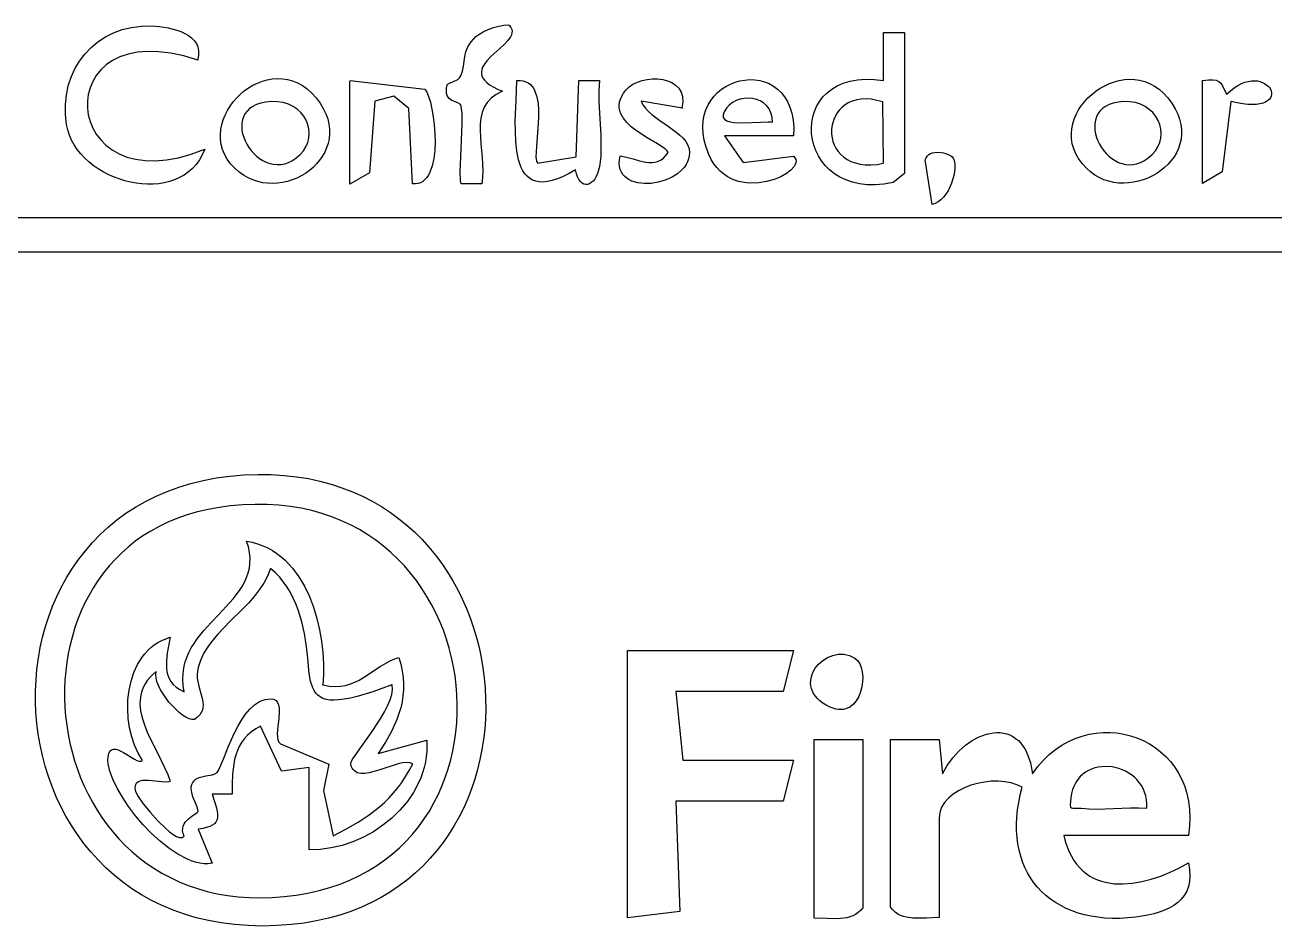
# Model space of a CAD drawing. Header units: millimetres. Extents: x 175 to 239, y 0 to 181.
# Drawn here: x 183.7 to 194.42, y 114.3 to 122.03 of the extents above; entities that cross this region are included whole.
import ezdxf

# ---------------------------------------------------------------- set-up
doc = ezdxf.new("R2010")
doc.units = ezdxf.units.MM
doc.layers.get('0').update_dxf_attribs({"linetype": 'CONTINUOUS'})

msp = doc.modelspace()

# ---------------------------------------------------------------- linework, layer by layer
at = {"color": 5}
for points in [[(187.855822, 122.022294), (187.867885, 122.007598), (187.875225, 121.992624), (187.878223, 121.977379), (187.877264, 121.961874), (187.872729, 121.946118), (187.864999, 121.930121), (187.84149, 121.897443), (187.809795, 121.863918), (187.772974, 121.829623), (187.69619, 121.759033), (187.662345, 121.722893), (187.635611, 121.686293), (187.625867, 121.667845), (187.619047, 121.649311), (187.615535, 121.630701), (187.615712, 121.612024), (187.619962, 121.59329), (187.628666, 121.574509), (187.642207, 121.555691), (187.660967, 121.536845), (187.685329, 121.517981), (187.715675, 121.499108), (187.752388, 121.480237), (187.795849, 121.461377), (187.741469, 121.435254), (187.697981, 121.40354), (187.664292, 121.366762), (187.639304, 121.325447), (187.621924, 121.280121), (187.611054, 121.231313), (187.605601, 121.179549), (187.604467, 121.125355), (187.610779, 121.011791), (187.621224, 120.894837), (187.62704, 120.77871), (187.625472, 120.722274), (187.61946, 120.667626), (187.443071, 120.667626), (187.438692, 120.678486), (187.435981, 120.699603), (187.434638, 120.767341), (187.441749, 120.967928), (187.449521, 121.185052), (187.449004, 121.27346), (187.443071, 121.334376), (187.438934, 121.343878), (187.43213, 121.351519), (187.412424, 121.36304), (187.361932, 121.383765), (187.338754, 121.400247), (187.329345, 121.411609), (187.322024, 121.425658), (187.317267, 121.442849), (187.315548, 121.463637), (187.317343, 121.488476), (187.323127, 121.517821), (187.329142, 121.525931), (187.340821, 121.532428), (187.374721, 121.54472), (187.411928, 121.562966), (187.427741, 121.576904), (187.439544, 121.595432), (187.452959, 121.635444), (187.460876, 121.676075), (187.472617, 121.759033), (187.482642, 121.801277), (187.499571, 121.843975), (187.526505, 121.887087), (187.566544, 121.930571), (187.592878, 121.95014), (187.629713, 121.9707), (187.673328, 121.990599), (187.720002, 122.008183), (187.766015, 122.021798), (187.807645, 122.02979), (187.841173, 122.030507), (187.853736, 122.02762), (187.862877, 122.022294)], [(185.181764, 121.729488), (185.061608, 121.765219), (184.949816, 121.788949), (184.846339, 121.801493), (184.751127, 121.803668), (184.664132, 121.796287), (184.585304, 121.780167), (184.514595, 121.756122), (184.451955, 121.724968), (184.397335, 121.687519), (184.350686, 121.644592), (184.311959, 121.597001), (184.281105, 121.545561), (184.258075, 121.491088), (184.24282, 121.434396), (184.23529, 121.376302), (184.235437, 121.31762), (184.243211, 121.259165), (184.258564, 121.201752), (184.281446, 121.146198), (184.311808, 121.093316), (184.349601, 121.043923), (184.394776, 120.998833), (184.447284, 120.958861), (184.507076, 120.924823), (184.574103, 120.897534), (184.648315, 120.87781), (184.729663, 120.866464), (184.8181, 120.864314), (184.913574, 120.872172), (185.016038, 120.890856), (185.125442, 120.92118), (185.241736, 120.96396), (185.220875, 120.916277), (185.196178, 120.873048), (185.167927, 120.834176), (185.136399, 120.799566), (185.101874, 120.769125), (185.064631, 120.742756), (185.024948, 120.720365), (184.983106, 120.701856), (184.939383, 120.687136), (184.894057, 120.676109), (184.847409, 120.668679), (184.799717, 120.664753), (184.75126, 120.664234), (184.702317, 120.667029), (184.653167, 120.673042), (184.60409, 120.682178), (184.555364, 120.694342), (184.507269, 120.70944), (184.460083, 120.727376), (184.414086, 120.748055), (184.369556, 120.771383), (184.326773, 120.797264), (184.286016, 120.825604), (184.247564, 120.856307), (184.211695, 120.889279), (184.178689, 120.924424), (184.148826, 120.961649), (184.122383, 121.000857), (184.09964, 121.041953), (184.080876, 121.084844), (184.066371, 121.129433), (184.056402, 121.175626), (184.047124, 121.26265), (184.046832, 121.34744), (184.05517, 121.429503), (184.071781, 121.50834), (184.096309, 121.583457), (184.128398, 121.654357), (184.16769, 121.720544), (184.213829, 121.781523), (184.266459, 121.836796), (184.325223, 121.885868), (184.389765, 121.928242), (184.459727, 121.963424), (184.534753, 121.990916), (184.614487, 122.010222), (184.698573, 122.020847), (184.786653, 122.022294), (184.854852, 122.016954), (184.928756, 122.005371), (185.002826, 121.986265), (185.038191, 121.97349), (185.071521, 121.958353), (185.102122, 121.940694), (185.129302, 121.920353), (185.152369, 121.89717), (185.17063, 121.870985), (185.183392, 121.841637), (185.189963, 121.808966), (185.189652, 121.772813), (185.181764, 121.733016)], [(191.246019, 121.962321), (191.246019, 120.75582), (191.147241, 120.678209), (191.068432, 120.664359), (190.994091, 120.658192), (190.924264, 120.659205), (190.858996, 120.666896), (190.798333, 120.680762), (190.74232, 120.700301), (190.691001, 120.72501), (190.644422, 120.754387), (190.602628, 120.787929), (190.565665, 120.825134), (190.533578, 120.865499), (190.506411, 120.908521), (190.484211, 120.953698), (190.467022, 121.000528), (190.454889, 121.048507), (190.447858, 121.097133), (190.445975, 121.145904), (190.449283, 121.194318), (190.457829, 121.241871), (190.471657, 121.288061), (190.490813, 121.332385), (190.515343, 121.374341), (190.54529, 121.413427), (190.580701, 121.44914), (190.621621, 121.480976), (190.668095, 121.508435), (190.720168, 121.531013), (190.777885, 121.548207), (190.841292, 121.559515), (190.910433, 121.564435), (190.985355, 121.562464), (191.066102, 121.553099), (191.066102, 121.965849), (191.242491, 121.965849)], [(185.499264, 120.801682), (185.464142, 120.840167), (185.43533, 120.880041), (185.412564, 120.921038), (185.395581, 120.962892), (185.384116, 121.005337), (185.377907, 121.048109), (185.37669, 121.090941), (185.380202, 121.133569), (185.388178, 121.175726), (185.400356, 121.217148), (185.416471, 121.257568), (185.43626, 121.296722), (185.459461, 121.334343), (185.485808, 121.370167), (185.515039, 121.403927), (185.546889, 121.435359), (185.581097, 121.464197), (185.617397, 121.490175), (185.655526, 121.513028), (185.695222, 121.53249), (185.736219, 121.548297), (185.778255, 121.560181), (185.821067, 121.567879), (185.86439, 121.571124), (185.907961, 121.569651), (185.951516, 121.563194), (185.994793, 121.551488), (186.037527, 121.534268), (186.079454, 121.511268), (186.120312, 121.482222), (186.159837, 121.446865), (186.197765, 121.404932), (186.231605, 121.359618), (186.259219, 121.314403), (186.280868, 121.269447), (186.296818, 121.224912), (186.307332, 121.180958), (186.312673, 121.137747), (186.313104, 121.095438), (186.30889, 121.054194), (186.300294, 121.014174), (186.287579, 120.975539), (186.271009, 120.938451), (186.250847, 120.903071), (186.227357, 120.869558), (186.200803, 120.838075), (186.171449, 120.808781), (186.139557, 120.781838), (186.105391, 120.757406), (186.069215, 120.735647), (186.031292, 120.716721), (185.991886, 120.700788), (185.95126, 120.688011), (185.909679, 120.67855), (185.867405, 120.672564), (185.824702, 120.670217), (185.781834, 120.671667), (185.739064, 120.677077), (185.696656, 120.686606), (185.654873, 120.700416), (185.613978, 120.718668), (185.574237, 120.741522), (185.535911, 120.76914), (185.499264, 120.801682)], [(186.490571, 121.553099), (187.129099, 121.479015), (187.146165, 121.4544), (187.162606, 121.41637), (187.177879, 121.367053), (187.191441, 121.30858), (187.202751, 121.243078), (187.211265, 121.172677), (187.21644, 121.099507), (187.217734, 121.025696), (187.214605, 120.953373), (187.20651, 120.884667), (187.192906, 120.821708), (187.173251, 120.766624), (187.160985, 120.742701), (187.147002, 120.721545), (187.131235, 120.703423), (187.113617, 120.6886), (187.094078, 120.677342), (187.072552, 120.669917), (187.04897, 120.666589), (187.023266, 120.667626), (186.991516, 121.31321), (186.864515, 121.419043), (186.702238, 121.37671), (186.656376, 120.762876), (186.487043, 120.664098), (186.487043, 121.546043)], [(188.095711, 120.844015), (188.427322, 120.900459), (188.452017, 121.553099), (188.628406, 121.553099), (188.622907, 121.465421), (188.623445, 121.372906), (188.633697, 121.180477), (188.638948, 121.084118), (188.641304, 120.990032), (188.638534, 120.899998), (188.628406, 120.815793), (188.621224, 120.783734), (188.6118, 120.755111), (188.600454, 120.730054), (188.587505, 120.708692), (188.573275, 120.691153), (188.558084, 120.677569), (188.542252, 120.668066), (188.5261, 120.662775), (188.509948, 120.661825), (188.494116, 120.665345), (188.478925, 120.673465), (188.464695, 120.686312), (188.451746, 120.704017), (188.4404, 120.726709), (188.430976, 120.754517), (188.423794, 120.78757), (188.36769, 120.755374), (188.315693, 120.729389), (188.267654, 120.709355), (188.223421, 120.695014), (188.182844, 120.686108), (188.145772, 120.682375), (188.112056, 120.683559), (188.081545, 120.689399), (188.054087, 120.699637), (188.029533, 120.714013), (188.007732, 120.732269), (187.988534, 120.754146), (187.971788, 120.779384), (187.957343, 120.807725), (187.945049, 120.838909), (187.934756, 120.872678), (187.919569, 120.946933), (187.910578, 121.028417), (187.906579, 121.115059), (187.906368, 121.204786), (187.912494, 121.385205), (187.919322, 121.553099), (187.948203, 121.553728), (187.97409, 121.550485), (187.997133, 121.54361), (188.01748, 121.533345), (188.035278, 121.51993), (188.050678, 121.503606), (188.063828, 121.484614), (188.074875, 121.463196), (188.091258, 121.414042), (188.101016, 121.358072), (188.105338, 121.297213), (188.105412, 121.233394), (188.097571, 121.104582), (188.087002, 120.987055), (188.083212, 120.896236), (188.086831, 120.86566), (188.090539, 120.854923), (188.095711, 120.847543)], [(189.341017, 121.316738), (188.984711, 121.37671), (189.000432, 121.345868), (189.021843, 121.316669), (189.048018, 121.288855), (189.078032, 121.262167), (189.14588, 121.211138), (189.217986, 121.161515), (189.28695, 121.111231), (189.317941, 121.085194), (189.345372, 121.058217), (189.368317, 121.030042), (189.385852, 121.000409), (189.397051, 120.96906), (189.40099, 120.935737), (189.399049, 120.908233), (189.393403, 120.881974), (189.384313, 120.857008), (189.372044, 120.833383), (189.356857, 120.811146), (189.339017, 120.790343), (189.296424, 120.75323), (189.246369, 120.722421), (189.190956, 120.698294), (189.132287, 120.681226), (189.072465, 120.671595), (189.013594, 120.669777), (188.957778, 120.676149), (188.907118, 120.69109), (188.88438, 120.701891), (188.86372, 120.714975), (188.8454, 120.730391), (188.829685, 120.748184), (188.816836, 120.768401), (188.807117, 120.791091), (188.80079, 120.816301), (188.798119, 120.844076), (188.799366, 120.874465), (188.804795, 120.907515), (188.861453, 120.896863), (188.917408, 120.881167), (188.972288, 120.864975), (189.025722, 120.852834), (189.05178, 120.849705), (189.077336, 120.849293), (189.102345, 120.852168), (189.12676, 120.858898), (189.150534, 120.870051), (189.17362, 120.886197), (189.195973, 120.907903), (189.217545, 120.935737), (189.215511, 120.942963), (189.210247, 120.950751), (189.19108, 120.968039), (189.125547, 121.0096), (189.037773, 121.060753), (188.944583, 121.121828), (188.901215, 121.156189), (188.862803, 121.193155), (188.83145, 121.232767), (188.80926, 121.275066), (188.802257, 121.297236), (188.798334, 121.320093), (188.797753, 121.343643), (188.800778, 121.36789), (188.80767, 121.392841), (188.818693, 121.418499), (188.83411, 121.44487), (188.854184, 121.47196), (188.881896, 121.499014), (188.915313, 121.521872), (188.953278, 121.54039), (188.994633, 121.554422), (189.038221, 121.563823), (189.082883, 121.56845), (189.127463, 121.568157), (189.170802, 121.5628), (189.211743, 121.552234), (189.24913, 121.536314), (189.281803, 121.514896), (189.308606, 121.487835), (189.328381, 121.454986), (189.33997, 121.416204), (189.342216, 121.371346), (189.333962, 121.320265)], [(190.293518, 121.080376), (189.700851, 121.080376), (189.859601, 120.851071), (190.293518, 120.903987), (190.30505, 120.891212), (190.312022, 120.877481), (190.314668, 120.862974), (190.313224, 120.847873), (190.307925, 120.832359), (190.299006, 120.816613), (190.271249, 120.785145), (190.231834, 120.754918), (190.182641, 120.727378), (190.125552, 120.703972), (190.062448, 120.686147), (189.99521, 120.67535), (189.925719, 120.673028), (189.890717, 120.675497), (189.855856, 120.680628), (189.821373, 120.688601), (189.787502, 120.699596), (189.754479, 120.713796), (189.722538, 120.731381), (189.691915, 120.752531), (189.662845, 120.777428), (189.635562, 120.806252), (189.610303, 120.839185), (189.587303, 120.876407), (189.566795, 120.918098), (189.542618, 120.981611), (189.526006, 121.042433), (189.516507, 121.100455), (189.513665, 121.155569), (189.517027, 121.207668), (189.526139, 121.256644), (189.540546, 121.302389), (189.559795, 121.344794), (189.583431, 121.383753), (189.611, 121.419158), (189.642049, 121.450899), (189.676122, 121.478871), (189.712766, 121.502964), (189.751527, 121.523071), (189.791951, 121.539083), (189.833584, 121.550894), (189.875971, 121.558395), (189.918658, 121.561478), (189.961191, 121.560036), (190.003117, 121.55396), (190.043981, 121.543143), (190.083328, 121.527477), (190.120706, 121.506853), (190.155659, 121.481165), (190.187734, 121.450304), (190.216476, 121.414162), (190.241432, 121.372632), (190.262147, 121.325605), (190.278167, 121.272974), (190.289039, 121.214631), (190.294307, 121.150468), (190.293518, 121.080376)], [(192.805298, 120.801682), (192.768364, 120.84227), (192.738069, 120.883839), (192.71413, 120.926152), (192.69626, 120.968969), (192.684176, 121.012052), (192.677592, 121.055162), (192.676224, 121.098063), (192.679786, 121.140514), (192.687994, 121.182278), (192.700562, 121.223116), (192.717207, 121.26279), (192.737643, 121.301062), (192.761585, 121.337694), (192.788748, 121.372446), (192.818848, 121.40508), (192.8516, 121.435359), (192.886718, 121.463044), (192.923919, 121.487896), (192.962916, 121.509677), (193.003425, 121.528149), (193.045162, 121.543074), (193.087841, 121.554212), (193.131178, 121.561327), (193.174888, 121.564178), (193.218685, 121.562529), (193.262286, 121.55614), (193.305404, 121.544773), (193.347756, 121.528191), (193.389056, 121.506154), (193.42902, 121.478424), (193.467362, 121.444763), (193.503798, 121.404932), (193.53852, 121.358406), (193.566802, 121.312193), (193.588925, 121.26644), (193.605167, 121.221295), (193.615807, 121.176903), (193.621125, 121.133414), (193.621398, 121.090973), (193.616908, 121.049729), (193.607932, 121.009828), (193.594749, 120.971418), (193.577639, 120.934646), (193.55688, 120.89966), (193.532753, 120.866607), (193.505535, 120.835633), (193.475505, 120.806887), (193.442944, 120.780515), (193.40813, 120.756665), (193.371341, 120.735484), (193.332858, 120.71712), (193.292958, 120.701719), (193.251922, 120.689429), (193.210028, 120.680397), (193.167555, 120.674771), (193.124782, 120.672697), (193.081989, 120.674324), (193.039454, 120.679797), (192.997457, 120.689266), (192.956276, 120.702876), (192.91619, 120.720776), (192.877479, 120.743112), (192.840422, 120.770031), (192.805298, 120.801682)], [(193.800132, 121.553099), (193.852194, 121.558949), (193.891193, 121.56021), (193.919939, 121.556261), (193.941243, 121.546484), (193.957917, 121.530258), (193.972773, 121.506962), (194.008271, 121.436682), (194.041122, 121.466497), (194.073431, 121.491314), (194.105045, 121.51143), (194.135815, 121.527137), (194.165591, 121.53873), (194.194221, 121.546505), (194.221555, 121.550755), (194.247443, 121.551776), (194.271735, 121.549861), (194.294279, 121.545306), (194.314925, 121.538405), (194.333523, 121.529452), (194.363971, 121.506569), (194.375521, 121.493229), (194.38442, 121.479015), (194.390519, 121.464223), (194.393666, 121.449146), (194.393712, 121.43408), (194.390505, 121.419319), (194.383895, 121.405157), (194.373731, 121.391889), (194.359864, 121.37981), (194.342142, 121.369213), (194.320416, 121.360395), (194.294534, 121.353648), (194.264346, 121.349269), (194.229701, 121.347551), (194.19045, 121.348788), (194.146441, 121.353276), (194.097524, 121.361309), (194.043549, 121.373182), (193.969465, 120.769932), (193.800132, 120.671154), (193.800132, 121.553099)], [(190.113601, 121.196793), (190.109934, 121.239874), (190.099476, 121.277849), (190.083045, 121.31074), (190.061456, 121.338566), (190.035527, 121.361348), (190.006073, 121.379108), (189.973911, 121.391865), (189.939858, 121.39964), (189.90473, 121.402455), (189.869344, 121.400329), (189.834516, 121.393284), (189.801062, 121.38134), (189.769799, 121.364518), (189.741544, 121.342838), (189.717114, 121.316321), (189.697323, 121.284988), (189.688588, 121.25865), (189.690612, 121.2375), (189.702083, 121.221022), (189.721687, 121.208699), (189.748113, 121.200014), (189.780047, 121.19445), (189.855191, 121.190619), (190.013831, 121.197675), (190.076325, 121.200293), (190.098772, 121.199566), (190.113601, 121.196793)], [(191.059046, 121.369654), (191.008254, 121.383916), (190.960411, 121.392548), (190.91555, 121.395915), (190.873707, 121.394383), (190.834915, 121.388316), (190.799209, 121.37808), (190.766623, 121.364039), (190.737192, 121.346558), (190.710948, 121.326003), (190.687928, 121.302738), (190.668164, 121.277127), (190.651691, 121.249537), (190.638544, 121.220333), (190.628756, 121.189878), (190.622362, 121.158538), (190.619397, 121.126678), (190.619893, 121.094664), (190.623887, 121.062859), (190.631411, 121.031629), (190.6425, 121.001339), (190.657188, 120.972354), (190.67551, 120.945038), (190.697499, 120.919758), (190.723191, 120.896877), (190.752618, 120.87676), (190.785817, 120.859774), (190.822819, 120.846282), (190.863661, 120.836649), (190.908376, 120.831242), (190.956998, 120.830423), (191.009562, 120.834559), (191.066102, 120.844015), (191.059046, 121.369654)], [(186.060181, 120.918098), (186.088569, 120.950688), (186.110342, 120.985836), (186.125666, 121.022875), (186.134706, 121.061139), (186.137627, 121.099961), (186.134596, 121.138674), (186.125776, 121.176613), (186.111334, 121.213109), (186.091435, 121.247497), (186.066245, 121.27911), (186.035928, 121.307282), (186.00065, 121.331345), (185.960577, 121.350633), (185.915873, 121.36448), (185.866705, 121.372218), (185.813237, 121.373182), (185.765165, 121.368432), (185.722682, 121.3597), (185.68559, 121.347321), (185.653687, 121.331634), (185.626777, 121.312976), (185.60466, 121.291683), (185.587137, 121.268093), (185.574009, 121.242544), (185.565077, 121.215372), (185.560143, 121.186914), (185.559006, 121.157508), (185.561469, 121.127491), (185.567332, 121.097201), (185.576397, 121.066973), (185.588464, 121.037146), (185.603334, 121.008057), (185.620809, 120.980042), (185.640689, 120.95344), (185.662776, 120.928587), (185.686871, 120.90582), (185.712774, 120.885477), (185.740287, 120.867895), (185.769211, 120.85341), (185.799346, 120.842361), (185.830495, 120.835085), (185.862457, 120.831918), (185.895034, 120.833197), (185.928028, 120.839261), (185.961238, 120.850445), (185.994466, 120.867089), (186.027514, 120.889527), (186.060181, 120.918098)], [(193.369743, 120.918098), (193.397549, 120.950107), (193.41889, 120.984823), (193.433917, 121.021565), (193.442779, 121.059651), (193.445625, 121.098398), (193.442606, 121.137124), (193.433872, 121.175147), (193.419573, 121.211786), (193.399857, 121.246358), (193.374876, 121.27818), (193.344779, 121.306571), (193.309715, 121.330849), (193.269836, 121.350331), (193.22529, 121.364335), (193.176227, 121.37218), (193.122798, 121.373182), (193.076569, 121.368422), (193.035654, 121.359661), (192.999871, 121.347237), (192.969036, 121.331489), (192.942966, 121.312758), (192.921477, 121.291381), (192.904385, 121.267698), (192.891508, 121.242048), (192.882661, 121.21477), (192.877662, 121.186204), (192.876327, 121.156688), (192.878472, 121.126561), (192.883914, 121.096164), (192.892469, 121.065834), (192.903955, 121.035911), (192.918187, 121.006734), (192.934982, 120.978642), (192.954157, 120.951975), (192.975528, 120.927071), (192.998912, 120.90427), (193.024126, 120.88391), (193.050985, 120.866331), (193.079307, 120.851873), (193.108907, 120.840873), (193.139604, 120.833672), (193.171212, 120.830608), (193.203549, 120.83202), (193.236431, 120.838248), (193.269675, 120.849631), (193.303097, 120.866507), (193.336514, 120.889217), (193.369743, 120.918098)], [(191.655241, 120.900459), (191.665935, 120.881601), (191.67299, 120.858567), (191.676573, 120.83206), (191.676849, 120.802784), (191.673983, 120.771441), (191.66814, 120.738733), (191.648186, 120.672036), (191.634405, 120.639452), (191.61831, 120.608315), (191.600065, 120.579328), (191.579835, 120.553194), (191.557786, 120.530614), (191.534084, 120.512293), (191.508894, 120.498933), (191.48238, 120.491237), (191.422408, 120.872237), (191.430022, 120.890886), (191.44066, 120.906006), (191.453871, 120.91787), (191.469206, 120.926752), (191.486215, 120.932927), (191.504449, 120.936667), (191.542793, 120.937942), (191.580641, 120.932768), (191.614396, 120.923335), (191.640462, 120.911835), (191.655241, 120.900459)], [(185.700348, 118.173485), (185.812833, 118.172133), (185.922079, 118.165538), (186.028077, 118.153863), (186.130818, 118.137273), (186.230292, 118.115929), (186.32649, 118.089995), (186.419404, 118.059634), (186.509023, 118.025008), (186.595338, 117.986282), (186.678341, 117.943617), (186.758022, 117.897177), (186.834373, 117.847125), (186.907382, 117.793624), (186.977043, 117.736837), (187.043345, 117.676927), (187.106279, 117.614056), (187.165836, 117.548389), (187.222006, 117.480088), (187.274781, 117.409316), (187.324152, 117.336236), (187.370108, 117.261011), (187.412642, 117.183804), (187.451743, 117.104779), (187.487403, 117.024097), (187.519612, 116.941923), (187.548361, 116.858419), (187.573641, 116.773748), (187.595443, 116.688073), (187.613757, 116.601558), (187.628575, 116.514365), (187.639886, 116.426658), (187.647683, 116.338598), (187.651955, 116.25035), (187.652693, 116.162077), (187.649889, 116.073941), (187.643533, 115.986105), (187.633616, 115.898733), (187.620128, 115.811988), (187.603061, 115.726032), (187.582405, 115.641028), (187.558151, 115.55714), (187.53029, 115.474531), (187.498812, 115.393363), (187.463709, 115.3138), (187.424971, 115.236004), (187.38259, 115.160139), (187.336554, 115.086368), (187.286857, 115.014854), (187.233488, 114.945759), (187.176438, 114.879247), (187.115698, 114.815481), (187.051259, 114.754624), (186.983111, 114.696839), (186.911246, 114.642288), (186.835654, 114.591135), (186.756326, 114.543544), (186.673252, 114.499676), (186.586424, 114.459695), (186.495833, 114.423764), (186.401468, 114.392046), (186.303322, 114.364705), (186.201384, 114.341902), (186.095646, 114.323801), (185.986098, 114.310566), (185.858161, 114.301325), (185.733979, 114.298278), (185.61356, 114.301233), (185.496911, 114.309997), (185.38404, 114.324377), (185.274956, 114.34418), (185.169666, 114.369213), (185.068179, 114.399284), (184.970503, 114.434199), (184.876645, 114.473766), (184.786613, 114.517793), (184.700416, 114.566085), (184.618061, 114.618451), (184.539557, 114.674697), (184.464911, 114.734632), (184.394132, 114.798061), (184.327227, 114.864792), (184.264205, 114.934633), (184.205073, 115.00739), (184.149839, 115.08287), (184.098512, 115.160882), (184.051099, 115.241232), (184.007609, 115.323727), (183.968049, 115.408174), (183.932428, 115.494381), (183.900753, 115.582154), (183.873032, 115.671302), (183.849273, 115.761631), (183.829485, 115.852948), (183.813676, 115.94506), (183.801852, 116.037775), (183.794024, 116.1309), (183.790197, 116.224242), (183.790381, 116.317609), (183.794583, 116.410806), (183.802811, 116.503643), (183.815074, 116.595925), (183.831379, 116.68746), (183.851734, 116.778055), (183.876148, 116.867517), (183.904628, 116.955654), (183.937182, 117.042273), (183.973818, 117.127181), (184.014545, 117.210184), (184.05937, 117.291091), (184.108301, 117.369708), (184.161347, 117.445843), (184.218515, 117.519302), (184.279813, 117.589894), (184.345249, 117.657425), (184.414831, 117.721702), (184.488568, 117.782532), (184.566467, 117.839723), (184.648536, 117.893082), (184.734784, 117.942416), (184.825217, 117.987533), (184.919845, 118.028238), (185.018675, 118.064341), (185.121715, 118.095647), (185.228973, 118.121964), (185.340458, 118.143099), (185.456176, 118.158859), (185.576137, 118.169052), (185.700348, 118.173485)], [(185.34757, 117.887735), (185.256173, 117.8709), (185.168177, 117.849927), (185.08357, 117.824962), (185.002343, 117.79615), (184.924486, 117.763639), (184.849987, 117.727574), (184.778838, 117.688101), (184.711026, 117.645365), (184.646542, 117.599514), (184.585376, 117.550692), (184.527518, 117.499047), (184.472956, 117.444723), (184.421681, 117.387867), (184.373682, 117.328625), (184.328949, 117.267143), (184.287472, 117.203566), (184.24924, 117.138041), (184.214243, 117.070714), (184.18247, 117.001731), (184.153912, 116.931238), (184.128558, 116.85938), (184.106397, 116.786304), (184.08742, 116.712156), (184.071616, 116.637082), (184.058974, 116.561227), (184.049484, 116.484738), (184.043137, 116.40776), (184.039921, 116.33044), (184.039826, 116.252924), (184.042842, 116.175358), (184.048959, 116.097887), (184.058166, 116.020657), (184.070453, 115.943815), (184.08581, 115.867507), (184.104225, 115.791878), (184.12569, 115.717075), (184.150193, 115.643243), (184.177725, 115.570529), (184.208274, 115.499079), (184.241831, 115.429037), (184.278385, 115.360552), (184.317926, 115.293767), (184.360444, 115.22883), (184.405928, 115.165887), (184.454368, 115.105083), (184.505753, 115.046564), (184.560074, 114.990477), (184.617319, 114.936967), (184.677479, 114.886181), (184.740544, 114.838263), (184.806502, 114.793361), (184.875343, 114.751621), (184.947058, 114.713187), (185.021636, 114.678207), (185.099066, 114.646827), (185.179339, 114.619191), (185.262443, 114.595447), (185.348369, 114.57574), (185.437106, 114.560216), (185.528644, 114.549021), (185.622973, 114.542302), (185.720081, 114.540204), (185.81996, 114.542873), (185.922598, 114.550455), (186.026478, 114.563083), (186.126461, 114.580353), (186.222563, 114.602101), (186.314798, 114.628164), (186.403183, 114.658377), (186.487731, 114.692576), (186.568458, 114.730597), (186.64538, 114.772278), (186.718511, 114.817452), (186.787867, 114.865958), (186.853463, 114.91763), (186.915313, 114.972305), (186.973435, 115.029819), (187.027841, 115.090008), (187.078548, 115.152709), (187.125571, 115.217756), (187.168925, 115.284987), (187.208625, 115.354238), (187.244687, 115.425343), (187.277124, 115.498141), (187.305954, 115.572466), (187.331191, 115.648155), (187.352849, 115.725044), (187.370945, 115.802968), (187.385493, 115.881765), (187.396509, 115.96127), (187.404007, 116.041319), (187.408004, 116.121748), (187.408513, 116.202394), (187.405551, 116.283092), (187.399133, 116.363679), (187.389273, 116.443991), (187.375987, 116.523863), (187.35929, 116.603132), (187.339197, 116.681634), (187.315723, 116.759205), (187.288885, 116.835681), (187.258695, 116.910899), (187.225171, 116.984693), (187.188327, 117.056901), (187.148178, 117.127359), (187.10474, 117.195902), (187.058027, 117.262366), (187.008055, 117.326589), (186.95484, 117.388405), (186.898395, 117.447651), (186.838737, 117.504163), (186.77588, 117.557777), (186.70984, 117.60833), (186.640632, 117.655656), (186.568271, 117.699593), (186.492772, 117.739976), (186.414151, 117.776642), (186.332422, 117.809427), (186.247601, 117.838166), (186.159703, 117.862696), (186.068744, 117.882853), (185.974737, 117.898473), (185.8777, 117.909392), (185.777646, 117.915446), (185.67459, 117.916471), (185.568549, 117.912303), (185.459537, 117.902779), (185.34757, 117.887735)], [(186.254209, 116.367262), (186.3089, 116.357436), (186.359519, 116.353977), (186.406541, 116.356223), (186.450442, 116.363513), (186.491697, 116.375185), (186.530782, 116.390578), (186.568172, 116.40903), (186.604342, 116.42988), (186.746335, 116.524027), (186.822375, 116.56829), (186.86332, 116.587403), (186.906849, 116.603623), (186.923665, 116.544936), (186.935877, 116.487847), (186.943676, 116.432215), (186.947253, 116.3779), (186.946799, 116.324764), (186.942506, 116.272666), (186.934564, 116.221468), (186.923165, 116.171029), (186.9085, 116.12121), (186.89076, 116.071872), (186.846821, 115.974079), (186.792878, 115.876535), (186.73046, 115.778122), (187.146738, 115.894539), (187.14869, 115.846171), (187.147344, 115.798346), (187.142816, 115.751132), (187.135217, 115.704597), (187.124663, 115.658809), (187.111267, 115.613835), (187.095142, 115.569744), (187.076403, 115.526603), (187.031534, 115.443442), (186.97757, 115.364896), (186.91542, 115.291508), (186.845995, 115.22382), (186.770202, 115.162374), (186.688953, 115.107713), (186.603157, 115.06038), (186.513722, 115.020917), (186.421558, 114.989867), (186.327576, 114.967773), (186.232684, 114.955177), (186.137793, 114.952622), (186.137793, 115.658178), (185.901431, 115.626428), (185.721515, 116.014484), (185.67921, 115.99128), (185.642036, 115.965446), (185.609669, 115.937163), (185.581781, 115.906611), (185.558049, 115.873971), (185.538146, 115.839424), (185.521746, 115.803152), (185.508525, 115.765334), (185.498156, 115.726152), (185.490314, 115.685787), (185.480909, 115.602229), (185.477705, 115.516109), (185.478098, 115.428872), (185.305236, 115.428872), (185.342058, 115.311573), (185.351621, 115.263921), (185.352817, 115.242771), (185.351098, 115.223379), (185.346071, 115.205723), (185.337345, 115.189782), (185.324526, 115.175537), (185.307221, 115.162966), (185.285038, 115.152048), (185.257584, 115.142763), (185.224466, 115.135091), (185.185292, 115.129011), (185.305236, 114.836205), (185.271247, 114.832468), (185.236186, 114.833016), (185.200197, 114.837629), (185.163429, 114.846085), (185.126028, 114.858164), (185.088141, 114.873644), (185.011494, 114.913926), (184.93466, 114.965163), (184.858814, 115.025589), (184.785127, 115.093435), (184.714774, 115.166934), (184.648927, 115.24432), (184.588759, 115.323824), (184.535444, 115.40368), (184.490154, 115.482119), (184.454062, 115.557376), (184.428342, 115.627682), (184.414166, 115.69127), (184.411774, 115.719992), (184.412708, 115.746372), (184.418826, 115.777487), (184.428914, 115.798841), (184.442474, 115.811585), (184.45901, 115.816873), (184.478027, 115.815856), (184.499028, 115.809686), (184.545, 115.786501), (184.638927, 115.729009), (184.659928, 115.719041), (184.678945, 115.713141), (184.695482, 115.71246), (184.709042, 115.71815), (184.671737, 115.780498), (184.640629, 115.848995), (184.615877, 115.922432), (184.597641, 115.999601), (184.586082, 116.079291), (184.581359, 116.160294), (184.583634, 116.2414), (184.593066, 116.3214), (184.609815, 116.399086), (184.634042, 116.473247), (184.665906, 116.542674), (184.705569, 116.606158), (184.728374, 116.635294), (184.75319, 116.662491), (184.780034, 116.687597), (184.808929, 116.710462), (184.839893, 116.730935), (184.872946, 116.748863), (184.90811, 116.764097), (184.945403, 116.776484), (184.920488, 116.639672), (184.912661, 116.573458), (184.912771, 116.510137), (184.916939, 116.479897), (184.924457, 116.450785), (184.935777, 116.422933), (184.951356, 116.396476), (184.971648, 116.371549), (184.997107, 116.348286), (185.028189, 116.326821), (185.065347, 116.307289), (185.056893, 116.362196), (185.053774, 116.414576), (185.055617, 116.464587), (185.062054, 116.51239), (185.072712, 116.558144), (185.087222, 116.602008), (185.105212, 116.644142), (185.126312, 116.684707), (185.15015, 116.72386), (185.176357, 116.761762), (185.234391, 116.834451), (185.297449, 116.90405), (185.362563, 116.971835), (185.426767, 117.039082), (185.487096, 117.107069), (185.540583, 117.177071), (185.563834, 117.213226), (185.584262, 117.250364), (185.601496, 117.288644), (185.615166, 117.328226), (185.624901, 117.369269), (185.63033, 117.411932), (185.631082, 117.456376), (185.626786, 117.50276), (185.617073, 117.551243), (185.60157, 117.601985), (185.649809, 117.592005), (185.695987, 117.578699), (185.74013, 117.562216), (185.782265, 117.542701), (185.822419, 117.520304), (185.860616, 117.495169), (185.896885, 117.467446), (185.931252, 117.437281), (185.963743, 117.404822), (185.994384, 117.370216), (186.050225, 117.295151), (186.098986, 117.213264), (186.140879, 117.125734), (186.176117, 117.03374), (186.20491, 116.938459), (186.227471, 116.841069), (186.244012, 116.74275), (186.254744, 116.644678), (186.25988, 116.548033), (186.259631, 116.453992), (186.254209, 116.363734)], [(186.846877, 116.367262), (186.684326, 116.308469), (186.549406, 116.267671), (186.49146, 116.253699), (186.439405, 116.243843), (186.392901, 116.237973), (186.351609, 116.235962), (186.315191, 116.237682), (186.283306, 116.243005), (186.255616, 116.251804), (186.231782, 116.26395), (186.211464, 116.279315), (186.194324, 116.297772), (186.180022, 116.319193), (186.16822, 116.343449), (186.150756, 116.399957), (186.139219, 116.466274), (186.123075, 116.624238), (186.113042, 116.71384), (186.098084, 116.809157), (186.075489, 116.909167), (186.042543, 117.012845), (186.022981, 117.063743), (186.001146, 117.113112), (185.976748, 117.160743), (185.949497, 117.206432), (185.919105, 117.249971), (185.885281, 117.291154), (185.847736, 117.329774), (185.806181, 117.365623), (185.781843, 117.301683), (185.749392, 117.240559), (185.710141, 117.181844), (185.665401, 117.125128), (185.616486, 117.070004), (185.564707, 117.016063), (185.457813, 116.910099), (185.355218, 116.803969), (185.308814, 116.749822), (185.267423, 116.694408), (185.232357, 116.63732), (185.204929, 116.57815), (185.186451, 116.516489), (185.180979, 116.484596), (185.178236, 116.451928), (185.178502, 116.424318), (185.181516, 116.397069), (185.193229, 116.34378), (185.221452, 116.242907), (185.227708, 116.19582), (185.22663, 116.173222), (185.221893, 116.151295), (185.212856, 116.130072), (185.198879, 116.109582), (185.179322, 116.089857), (185.153542, 116.070928), (185.13199, 116.070641), (185.107467, 116.077233), (185.080639, 116.089973), (185.052173, 116.108135), (185.022736, 116.130989), (184.992993, 116.157806), (184.93526, 116.220418), (184.884307, 116.29014), (184.86304, 116.325845), (184.845467, 116.361143), (184.832256, 116.395304), (184.824073, 116.427599), (184.821585, 116.4573), (184.825458, 116.483678), (184.796346, 116.457938), (184.771072, 116.431669), (184.749465, 116.404899), (184.731352, 116.377659), (184.716562, 116.349977), (184.704923, 116.321882), (184.696263, 116.293403), (184.69041, 116.26457), (184.68644, 116.205956), (184.691637, 116.146272), (184.704627, 116.085751), (184.724035, 116.024626), (184.748486, 115.963128), (184.776607, 115.901491), (184.838357, 115.778729), (184.898288, 115.658198), (184.924135, 115.599352), (184.945403, 115.541761), (184.933975, 115.536236), (184.917477, 115.533775), (184.872808, 115.535422), (184.761517, 115.546612), (184.709035, 115.545654), (184.686677, 115.54124), (184.668086, 115.533327), (184.654147, 115.52126), (184.645741, 115.504382), (184.643754, 115.482036), (184.649069, 115.453566), (184.671876, 115.41042), (184.715105, 115.347843), (184.772721, 115.274849), (184.838687, 115.200448), (184.906969, 115.133655), (184.940092, 115.105927), (184.97153, 115.08348), (185.00053, 115.067442), (185.026335, 115.058937), (185.048193, 115.059094), (185.057405, 115.062772), (185.065347, 115.069038), (185.05623, 115.093313), (185.05227, 115.115899), (185.052837, 115.13684), (185.0573, 115.156186), (185.065029, 115.17398), (185.075393, 115.190271), (185.101507, 115.218528), (185.130598, 115.241328), (185.157621, 115.259042), (185.177534, 115.272044), (185.185292, 115.280705), (185.180882, 115.308859), (185.169858, 115.339906), (185.141195, 115.407705), (185.13017, 115.442969), (185.125761, 115.478151), (185.12707, 115.495478), (185.131273, 115.512505), (185.138783, 115.52914), (185.150014, 115.545289), (185.169066, 115.561053), (185.193285, 115.572188), (185.250115, 115.585858), (185.306284, 115.596883), (185.329676, 115.60471), (185.34757, 115.615844), (185.359039, 115.632315), (185.372347, 115.659473), (185.404896, 115.739317), (185.446045, 115.842311), (185.496619, 115.955393), (185.525699, 116.011634), (185.557445, 116.065499), (185.591962, 116.115353), (185.629351, 116.159563), (185.669718, 116.196498), (185.713164, 116.224524), (185.736074, 116.234686), (185.759793, 116.242008), (185.784334, 116.246287), (185.809709, 116.247317), (185.83527, 116.243657), (185.854289, 116.233254), (185.867582, 116.21697), (185.875965, 116.195668), (185.880256, 116.170211), (185.881271, 116.141463), (185.876737, 116.077543), (185.868896, 116.010811), (185.864279, 115.948172), (185.865222, 115.920545), (185.86942, 115.89653), (185.877689, 115.876991), (185.890848, 115.862789), (186.307126, 115.6864), (186.261265, 115.460622), (186.342404, 115.072566), (186.453563, 115.129913), (186.556992, 115.189369), (186.652897, 115.25271), (186.741484, 115.321716), (186.783098, 115.358898), (186.822961, 115.398162), (186.861097, 115.439732), (186.897533, 115.483828), (186.932295, 115.530674), (186.965409, 115.580491), (186.996899, 115.633501), (187.026793, 115.689928), (187.002711, 115.699695), (186.973374, 115.702082), (186.939644, 115.698392), (186.902384, 115.689928), (186.73531, 115.634365), (186.653035, 115.611793), (186.615232, 115.606367), (186.580805, 115.606584), (186.550614, 115.613746), (186.525525, 115.629156), (186.515162, 115.640361), (186.506398, 115.654116), (186.499341, 115.670584), (186.494098, 115.689928), (186.496821, 115.703581), (186.508106, 115.725398), (186.55126, 115.789808), (186.684158, 115.975678), (186.75348, 116.082255), (186.784392, 116.135699), (186.811103, 116.188006), (186.832336, 116.238246), (186.846815, 116.285489), (186.853263, 116.328804), (186.850404, 116.367262)], [(190.293518, 116.663595), (190.205323, 116.310817), (189.284572, 116.310817), (189.344545, 115.721678), (190.293518, 115.721678), (190.205323, 115.3689), (189.284572, 115.3689), (189.316322, 114.423452), (188.868295, 114.367012), (188.868295, 116.663595), (190.293518, 116.663595)], [(190.819157, 116.596567), (190.842476, 116.576505), (190.86085, 116.549011), (190.874294, 116.515502), (190.882823, 116.477394), (190.886453, 116.436103), (190.8852, 116.393045), (190.879079, 116.349635), (190.868105, 116.307289), (190.852295, 116.267424), (190.831663, 116.231456), (190.806225, 116.2008), (190.775997, 116.176872), (190.740994, 116.161088), (190.721707, 116.156693), (190.701232, 116.154864), (190.67957, 116.15578), (190.656725, 116.159617), (190.632698, 116.166552), (190.607491, 116.176761), (190.574186, 116.193615), (190.544949, 116.211668), (190.519631, 116.230777), (190.498081, 116.250797), (190.480152, 116.271584), (190.465693, 116.292995), (190.454556, 116.314885), (190.446591, 116.33711), (190.441649, 116.359527), (190.439581, 116.38199), (190.443469, 116.426483), (190.457063, 116.469435), (190.479168, 116.509696), (190.508589, 116.546111), (190.544135, 116.57753), (190.584611, 116.602799), (190.628823, 116.620766), (190.675577, 116.630278), (190.72368, 116.630185), (190.747864, 116.626175), (190.771938, 116.619332), (190.795752, 116.60951), (190.819157, 116.596567)], [(191.126074, 115.898067), (191.542352, 115.898067), (191.570575, 115.605261), (191.612195, 115.676885), (191.659623, 115.741852), (191.711806, 115.799544), (191.767689, 115.849339), (191.826218, 115.890618), (191.886338, 115.922761), (191.946996, 115.945147), (192.007137, 115.957157), (192.036685, 115.959077), (192.065708, 115.95817), (192.094074, 115.954359), (192.121652, 115.947566), (192.148311, 115.937714), (192.173918, 115.924725), (192.198342, 115.908522), (192.22145, 115.889027), (192.243112, 115.866163), (192.263194, 115.839851), (192.281567, 115.810016), (192.298097, 115.776579), (192.312653, 115.739462), (192.325103, 115.698589), (192.335315, 115.653881), (192.343159, 115.605261), (192.388365, 115.66604), (192.436464, 115.720784), (192.487144, 115.769598), (192.540094, 115.812587), (192.595003, 115.849855), (192.651559, 115.881508), (192.70945, 115.907649), (192.768366, 115.928384), (192.827996, 115.943816), (192.888027, 115.954051), (192.948148, 115.959194), (193.008049, 115.959348), (193.067417, 115.954619), (193.125942, 115.945111), (193.183311, 115.930929), (193.239215, 115.912178), (193.29334, 115.888962), (193.345377, 115.861385), (193.395013, 115.829553), (193.441938, 115.79357), (193.48584, 115.753541), (193.526407, 115.70957), (193.563328, 115.661762), (193.596292, 115.610222), (193.624988, 115.555054), (193.649104, 115.496363), (193.668329, 115.434254), (193.682351, 115.368831), (193.690859, 115.300199), (193.693542, 115.228462), (193.690089, 115.153726), (193.680187, 115.076094), (192.61127, 115.076094), (192.624369, 115.025715), (192.639785, 114.979027), (192.657418, 114.935938), (192.677168, 114.896356), (192.698932, 114.860191), (192.722612, 114.827349), (192.748105, 114.79774), (192.775312, 114.771272), (192.80413, 114.747852), (192.834461, 114.72739), (192.866201, 114.709793), (192.899252, 114.69497), (192.933513, 114.682828), (192.968881, 114.673278), (193.042541, 114.66158), (193.119425, 114.659142), (193.198728, 114.665232), (193.279643, 114.679114), (193.361364, 114.700055), (193.443085, 114.727321), (193.524, 114.760178), (193.603303, 114.797894), (193.680187, 114.839733), (193.690464, 114.781987), (193.693775, 114.729), (193.690512, 114.680572), (193.681069, 114.636499), (193.665838, 114.596582), (193.645213, 114.560618), (193.619585, 114.528405), (193.589347, 114.499743), (193.554893, 114.474429), (193.516614, 114.452262), (193.474904, 114.433041), (193.430156, 114.416564), (193.382762, 114.40263), (193.333114, 114.391036), (193.228631, 114.374066), (193.159777, 114.367181), (193.09282, 114.363679), (193.02782, 114.363492), (192.964833, 114.366548), (192.903919, 114.372781), (192.845135, 114.382119), (192.78854, 114.394495), (192.734191, 114.409839), (192.682147, 114.428083), (192.632466, 114.449156), (192.585206, 114.47299), (192.540425, 114.499515), (192.498181, 114.528664), (192.458533, 114.560365), (192.421539, 114.594551), (192.387256, 114.631153), (192.355743, 114.6701), (192.327058, 114.711324), (192.301259, 114.754757), (192.278404, 114.800328), (192.258552, 114.847968), (192.241761, 114.897609), (192.228088, 114.949182), (192.217592, 115.002617), (192.21033, 115.057845), (192.206362, 115.114797), (192.205745, 115.173404), (192.208538, 115.233597), (192.214798, 115.295306), (192.224583, 115.358464), (192.237953, 115.422999), (192.254964, 115.488844), (192.209754, 115.510871), (192.159521, 115.526816), (192.105361, 115.53688), (192.048368, 115.541265), (191.98964, 115.540172), (191.93027, 115.533803), (191.871356, 115.522359), (191.813991, 115.506042), (191.759273, 115.485054), (191.708296, 115.459595), (191.662156, 115.429868), (191.621948, 115.396075), (191.588768, 115.358415), (191.563712, 115.317092), (191.547875, 115.272307), (191.543756, 115.248679), (191.542352, 115.224261), (191.542352, 114.370538), (191.429684, 114.366955), (191.372192, 114.364647), (191.315692, 114.365687), (191.261508, 114.372846), (191.235697, 114.379586), (191.210961, 114.388893), (191.187466, 114.401116), (191.165376, 114.416599), (191.144857, 114.435689), (191.126074, 114.458732), (191.126074, 115.901595)], [(190.886185, 115.898067), (190.886185, 114.455205), (190.867402, 114.432161), (190.846883, 114.413071), (190.824794, 114.397588), (190.801298, 114.385366), (190.776562, 114.376058), (190.750751, 114.369318), (190.696567, 114.362159), (190.640067, 114.361119), (190.582576, 114.363427), (190.469907, 114.36701), (190.469907, 115.898067), (190.886185, 115.898067)], [(193.323881, 115.308927), (193.324322, 115.346376), (193.321164, 115.381968), (193.314633, 115.415664), (193.304954, 115.447427), (193.292353, 115.477219), (193.277055, 115.505001), (193.259285, 115.530735), (193.23927, 115.554384), (193.217234, 115.575908), (193.193403, 115.595271), (193.141257, 115.627358), (193.084636, 115.650339), (193.025343, 115.66391), (192.965182, 115.667766), (192.905957, 115.661602), (192.877258, 115.654667), (192.84947, 115.645113), (192.822817, 115.632901), (192.797526, 115.617994), (192.77382, 115.600353), (192.751927, 115.57994), (192.732071, 115.556718), (192.714478, 115.530647), (192.699373, 115.50169), (192.686982, 115.469809), (192.67753, 115.434966), (192.671242, 115.397122), (192.666667, 115.334228), (192.669692, 115.319297), (192.676975, 115.312014), (192.689053, 115.309858), (192.706465, 115.310305), (192.759437, 115.308927), (192.825941, 115.302561), (192.895256, 115.30099), (193.039013, 115.306282), (193.184093, 115.312896), (193.255062, 115.312979), (193.323881, 115.308927)]]:
    msp.add_lwpolyline(points, close=True, dxfattribs=at)
for points in [[(179.925371, 120.378348), (198.791941, 120.378348)], [(234.083857, 120.082014), (179.985344, 120.082014)]]:
    msp.add_lwpolyline(points, dxfattribs=at)

doc.saveas('drawing.dxf')
